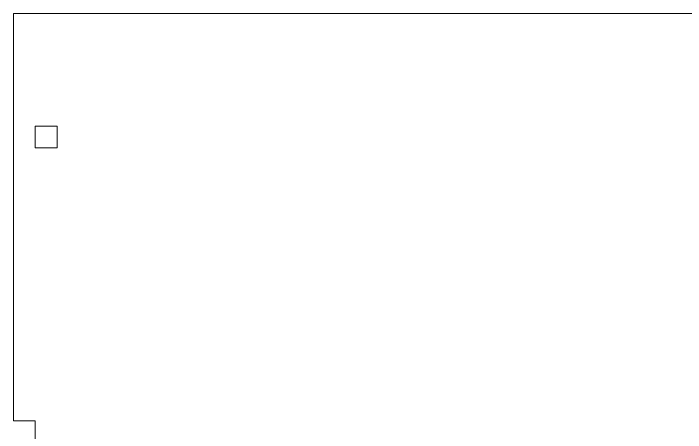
# Model space of a CAD drawing. Header units: millimetres. Extents: x -1461 to 1461, y -777 to 775.
# Drawn here: x -1458.9 to -1366.5, y -582.7 to -525.1 of the extents above; entities that cross this region are included whole.
import ezdxf

# ---------------------------------------------------------------- set-up
doc = ezdxf.new("R2010")
doc.units = ezdxf.units.MM
doc.header["$MEASUREMENT"] = 0
doc.layers.add('Camada 1', color=7, linetype='Continuous')

msp = doc.modelspace()

# ---------------------------------------------------------------- linework, layer by layer
at = {"layer": 'Camada 1', "color": 250, "lineweight": 20}
for points, knots in [([(-1291.928, -581.1065), (-1291.928, -581.1065), (-1291.928, -525.1065), (-1291.928, -525.1065), (-1291.928, -525.1065), (-1291.928, -525.1065), (-1458.928, -525.1065), (-1458.928, -525.1065), (-1458.928, -525.1065), (-1458.928, -525.1065), (-1458.928, -581.1065), (-1458.928, -581.1065), (-1458.928, -581.1065), (-1458.928, -581.1065), (-1455.928, -581.1065), (-1455.928, -581.1065), (-1455.928, -581.1065), (-1455.928, -581.1065), (-1455.928, -719.1065), (-1455.928, -719.1065), (-1455.928, -719.1065), (-1455.928, -719.1065), (-1458.928, -719.1065), (-1458.928, -719.1065), (-1458.928, -719.1065), (-1458.928, -719.1065), (-1458.928, -775.1065), (-1458.928, -775.1065), (-1458.928, -775.1065), (-1458.928, -775.1065), (-1401.9281, -775.1065), (-1401.9281, -775.1065), (-1401.9281, -775.1065), (-1401.9281, -775.1065), (-1401.9281, -772.1065), (-1401.9281, -772.1065), (-1401.9281, -772.1065), (-1401.9281, -772.1065), (-1345.9281, -772.1065), (-1345.9281, -772.1065), (-1345.9281, -772.1065), (-1345.9281, -772.1065), (-1345.9281, -775.1065), (-1345.9281, -775.1065), (-1345.9281, -775.1065), (-1345.9281, -775.1065), (-1291.928, -775.1065), (-1291.928, -775.1065), (-1291.928, -775.1065), (-1291.928, -775.1065), (-1291.928, -719.1065), (-1291.928, -719.1065), (-1291.928, -719.1065), (-1291.928, -719.1065), (-1288.928, -719.1065), (-1288.928, -719.1065), (-1288.928, -719.1065), (-1288.928, -719.1065), (-1288.928, -581.1065), (-1288.928, -581.1065), (-1288.928, -581.1065), (-1288.928, -581.1065), (-1291.928, -581.1065), (-1291.928, -581.1065)], [0, 0, 0, 0, 0.0588235, 0.0588235, 0.0588235, 0.0588235, 0.1176471, 0.1176471, 0.1176471, 0.1176471, 0.1764706, 0.1764706, 0.1764706, 0.1764706, 0.2352941, 0.2352941, 0.2352941, 0.2352941, 0.2941176, 0.2941176, 0.2941176, 0.2941176, 0.3529412, 0.3529412, 0.3529412, 0.3529412, 0.4117647, 0.4117647, 0.4117647, 0.4117647, 0.4705882, 0.4705882, 0.4705882, 0.4705882, 0.5294118, 0.5294118, 0.5294118, 0.5294118, 0.5882353, 0.5882353, 0.5882353, 0.5882353, 0.6470588, 0.6470588, 0.6470588, 0.6470588, 0.7058824, 0.7058824, 0.7058824, 0.7058824, 0.7647059, 0.7647059, 0.7647059, 0.7647059, 0.8235294, 0.8235294, 0.8235294, 0.8235294, 0.8823529, 0.8823529, 0.8823529, 0.8823529, 1, 1, 1, 1]), ([(-1452.928, -540.6036), (-1452.928, -540.6036), (-1452.928, -543.6036), (-1452.928, -543.6036), (-1452.928, -543.6036), (-1452.928, -543.6036), (-1455.928, -543.6036), (-1455.928, -543.6036), (-1455.928, -543.6036), (-1455.928, -543.6036), (-1455.928, -540.6036), (-1455.928, -540.6036), (-1455.928, -540.6036), (-1455.928, -540.6036), (-1452.928, -540.6036), (-1452.928, -540.6036)], [0, 0, 0, 0, 0.2, 0.2, 0.2, 0.2, 0.4, 0.4, 0.4, 0.4, 0.6, 0.6, 0.6, 0.6, 1, 1, 1, 1])]:
    msp.add_open_spline(points, degree=3, knots=knots, dxfattribs=at)

doc.saveas('drawing.dxf')
